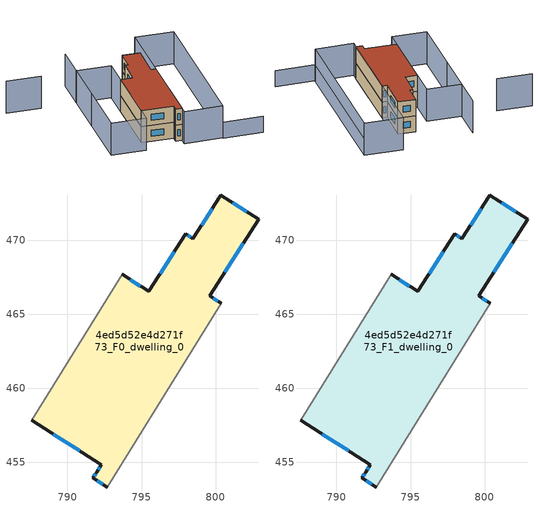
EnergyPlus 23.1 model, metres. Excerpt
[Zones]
4ed5d52e4d271f73_F0_dwelling_0
 floor ground (EU_floor_Construction): 802.91,471.41 799.59,466.24 800.36,465.74 792.68,453.34 791.72,453.96 791.96,454.34 792.29,454.84 787.59,457.86 793.69,467.69 795.48,466.54 797.96,470.42 798.46,470.1 800.35,473.05 z0
 wall outside (EU_wall_Construction): 800.36,465.74 799.59,466.24 802.91,471.41 800.35,473.05 798.46,470.1 797.96,470.42 795.48,466.54 793.69,467.69 / 787.59,457.86 792.29,454.84 791.96,454.34 791.72,453.96 792.68,453.34 z0:3
 wall adiabatic (EU_wall_Construction): 792.68,453.34 800.36,465.74 / 793.69,467.69 787.59,457.86 z0:3
 window (EU_Window_Construction): 800.62,467.85 801.87,469.8 / 800.12,465.89 799.83,466.08 / 792.02,453.77 792.38,453.53 / 791.89,454.22 791.79,454.08 / 792.19,454.69 792.06,454.5 / 789.05,456.92 790.82,455.78 / 794.92,466.9 794.24,467.33 / 797.19,469.21 796.25,467.75 / 798.3,470.2 798.12,470.32 / 799.76,472.13 799.05,471.02 / 802.11,471.92 801.14,472.54 z0.93:2.07
4ed5d52e4d271f73_F1_dwelling_0
 floor to 4ed5d52e4d271f73_F0_dwelling_0 (EU_floor_Construction): 802.9,471.41 799.59,466.24 800.36,465.74 792.68,453.34 791.72,453.96 791.96,454.34 792.29,454.84 787.59,457.86 793.69,467.69 795.48,466.54 797.96,470.42 798.46,470.1 800.35,473.05 z3
 wall outside (EU_wall_Construction): 800.36,465.74 799.59,466.24 802.91,471.41 800.35,473.05 798.46,470.1 797.96,470.42 795.48,466.54 793.69,467.69 / 787.59,457.86 792.29,454.84 791.96,454.34 791.72,453.96 792.68,453.34 z3:6
 wall adiabatic (EU_wall_Construction): 792.68,453.34 800.36,465.74 / 793.69,467.69 787.59,457.86 z3:6
 window (EU_Window_Construction): 800.62,467.85 801.87,469.8 / 800.12,465.89 799.83,466.08 / 792.02,453.77 792.38,453.53 / 791.89,454.22 791.79,454.08 / 792.19,454.69 792.06,454.5 / 789.05,456.92 790.82,455.78 / 794.92,466.9 794.24,467.33 / 797.19,469.21 796.25,467.75 / 798.3,470.2 798.12,470.32 / 799.76,472.13 799.05,471.02 / 802.11,471.92 801.14,472.54 z3.93:5.07
 roof outside (EU_roof_Construction): 792.68,453.34 800.36,465.74 799.59,466.24 802.91,471.41 800.35,473.05 798.46,470.1 797.96,470.42 795.48,466.54 793.69,467.69 787.59,457.86 792.29,454.84 791.96,454.34 791.72,453.96 z6
shading: 803.56,445.07 797.7,448.71 / 797.7,448.71 812.25,472.18 z0:3; 780.81,481.62 785.99,478.41 / 794.41,480.42 780.98,458.76 / 812.24,472.17 797.75,448.8 / 797.75,448.8 792.05,452.33 / 792.05,452.33 806.54,475.7 / 806.54,475.7 812.24,472.17 / 780.96,458.73 791.21,475.26 / 791.21,475.26 796.39,472.05 / 796.39,472.05 786.14,455.52 / 786.14,455.52 780.96,458.73 z0:6
[Building]
EU S2 Campaign: North Axis=0; Terrain=City; Solar Distribution=FullExterior
[Site:Location]
Montreal-Trudeau.Intl.AP: Latitude=45.4667; Longitude=-73.75; Time Zone=-5; Elevation=36
[SizingPeriod:WeatherFileDays]
AnnualSizingPeriod: Begin Month=1; Begin Day of Month=1; End Month=12; End Day of Month=31; Day of Week for Start Day=Monday; Use Weather File Daylight Saving Period=No; Use Weather File Rain and Snow Indicators=No
[MATERIAL]
EU_InternalMass_Material: Roughness=MediumRough; Thickness=0.1; Conductivity=1; Density=1800; Specific Heat=900; Thermal Absorptance=0.9; Solar Absorptance=0.7; Visible Absorptance=0.7
[MATERIAL:NOMASS] Roughness=MediumRough; Thermal Absorptance=0.9; Solar Absorptance=0.7; Visible Absorptance=0.7
Name | Thermal Resistance
EU_wall_NoMass; EU_floor_NoMass | 1.36485
EU_roof_NoMass | 2.55992
[WINDOWMATERIAL:SIMPLEGLAZINGSYSTEM]
EU_Window_SimpleGlazing: UFactor=3.92339; Solar Heat Gain Coefficient=0.8; Visible Transmittance=0.8
[CONSTRUCTION]
EU_wall_Construction: EU_wall_NoMass
EU_roof_Construction: EU_roof_NoMass
EU_floor_Construction: EU_floor_NoMass
EU_Window_Construction: EU_Window_SimpleGlazing
EU_InternalMass_Construction: EU_InternalMass_Material
[ZONE] Type=1; Multiplier=1; Ceiling Height=autocalculate; Floor Area=autocalculate; Part of Total Floor Area=Yes
Name | Volume
4ed5d52e4d271f73_F0_dwelling_0 | 323.78
4ed5d52e4d271f73_F1_dwelling_0 | 323.777
[INTERNALMASS] Construction=EU_InternalMass_Construction; Surface Area=107.926
Name | Zone or ZoneList
4ed5d52e4d271f73_F0_dwelling_0_EU_InternalMass | 4ed5d52e4d271f73_F0_dwelling_0
4ed5d52e4d271f73_F1_dwelling_0_EU_InternalMass | 4ed5d52e4d271f73_F1_dwelling_0
[OTHEREQUIPMENT] Fuel Type=Electricity; Design Level Calculation Method=Watts/Area; Power per Zone Floor Area=1; Fraction Latent=0; Fraction Radiant=0; Fraction Lost=0; Carbon Dioxide Generation Rate=0; EndUse Subcategory=EU_Step8_InternalGains
Name | Zone or ZoneList or Space or SpaceList | Schedule
EU_Step8_InternalGain_4ed5d52e4d271f73_F0_dwelling_0_f000 | 4ed5d52e4d271f73_F0_dwelling_0 | EU_Step8_GainSchedule_4ed5d52e4d271f73_F0_dwelling_0_f000
EU_Step8_InternalGain_4ed5d52e4d271f73_F1_dwelling_0_f000 | 4ed5d52e4d271f73_F1_dwelling_0 | EU_Step8_GainSchedule_4ed5d52e4d271f73_F1_dwelling_0_f000
[ZONEVENTILATION:DESIGNFLOWRATE] Schedule=EU_AlwaysOn; Design Flow Rate Calculation Method=AirChanges/Hour; Air Changes per Hour=0.860309; Ventilation Type=Natural; Fan Pressure Rise=0; Fan Total Efficiency=1; Constant Term Coefficient=1; Temperature Term Coefficient=0; Velocity Term Coefficient=0; Velocity Squared Term Coefficient=0; Minimum Indoor Temperature=-100; Maximum Indoor Temperature=100; Delta Temperature=-100; Minimum Outdoor Temperature=-100; Maximum Outdoor Temperature=100; Maximum Wind Speed=40
Name | Zone or ZoneList or Space or SpaceList
EU_ConstantAir_4ed5d52e4d271f73_F0_dwelling_0 | 4ed5d52e4d271f73_F0_dwelling_0
EU_ConstantAir_4ed5d52e4d271f73_F1_dwelling_0 | 4ed5d52e4d271f73_F1_dwelling_0
[HVACTEMPLATE:THERMOSTAT] Constant Heating Setpoint=20; Constant Cooling Setpoint=50
EU_HeatOnly_4ed5d52e4d271f73_F0_dwelling_0; EU_HeatOnly_4ed5d52e4d271f73_F1_dwelling_0
[HVACTEMPLATE:ZONE:IDEALLOADSAIRSYSTEM] System Availability Schedule=EU_AlwaysOn; Maximum Heating Supply Air Temperature=50; Minimum Cooling Supply Air Temperature=13; Maximum Heating Supply Air Humidity Ratio=0.0156; Minimum Cooling Supply Air Humidity Ratio=0.0077; Heating Limit=NoLimit; Cooling Limit=NoLimit; Heating Availability Schedule=EU_AlwaysOn; Cooling Availability Schedule=EU_CoolingOff; Dehumidification Control Type=ConstantSensibleHeatRatio; Cooling Sensible Heat Ratio=0.7; Dehumidification Setpoint=60; Humidification Control Type=None; Humidification Setpoint=30; Outdoor Air Method=None; Outdoor Air Flow Rate per Person=0.00944; Outdoor Air Flow Rate per Zone Floor Area=0; Outdoor Air Flow Rate per Zone=0; Demand Controlled Ventilation Type=None; Outdoor Air Economizer Type=NoEconomizer; Heat Recovery Type=None; Sensible Heat Recovery Effectiveness=0.7; Latent Heat Recovery Effectiveness=0.65
Name | Template Thermostat
4ed5d52e4d271f73_F0_dwelling_0 | EU_HeatOnly_4ed5d52e4d271f73_F0_dwelling_0
4ed5d52e4d271f73_F1_dwelling_0 | EU_HeatOnly_4ed5d52e4d271f73_F1_dwelling_0
[SIZING:ZONE] Zone Cooling Design Supply Air Temperature Input Method=SupplyAirTemperature; Zone Cooling Design Supply Air Temperature=13; Zone Heating Design Supply Air Temperature Input Method=SupplyAirTemperature; Zone Heating Design Supply Air Temperature=50; Zone Cooling Design Supply Air Humidity Ratio=0.008; Zone Heating Design Supply Air Humidity Ratio=0.008; Cooling Design Air Flow Method=DesignDay; Cooling Design Air Flow Rate=0; Cooling Minimum Air Flow per Zone Floor Area=0.000762; Cooling Minimum Air Flow=0; Cooling Minimum Air Flow Fraction=0.2; Heating Design Air Flow Method=DesignDay; Heating Design Air Flow Rate=0; Heating Maximum Air Flow per Zone Floor Area=0.002032; Heating Maximum Air Flow=0.141576; Heating Maximum Air Flow Fraction=0.3; Account for Dedicated Outdoor Air System=No; Dedicated Outdoor Air System Control Strategy=NeutralSupplyAir; Dedicated Outdoor Air Low Setpoint Temperature for Design=autosize; Dedicated Outdoor Air High Setpoint Temperature for Design=autosize; Zone Load Sizing Method=Sensible Load Only No Latent Load; Zone Latent Cooling Design Supply Air Humidity Ratio Input Method=HumidityRatioDifference; Zone Cooling Design Supply Air Humidity Ratio Difference=0.005; Zone Latent Heating Design Supply Air Humidity Ratio Input Method=HumidityRatioDifference; Zone Humidification Design Supply Air Humidity Ratio Difference=0.005
4ed5d52e4d271f73_F0_dwelling_0; 4ed5d52e4d271f73_F1_dwelling_0
[SCHEDULE:CONSTANT]
Name | Hourly Value
EU_AlwaysOn | 1
EU_CoolingOff | 0
[SCHEDULE:FILE] Column Number=1; Rows to Skip at Top=0; Number of Hours of Data=8760; Column Separator=Comma; Interpolate to Timestep=No; Minutes per Item=60; Adjust Schedule for Daylight Savings=Yes
Name | File
EU_Step8_GainSchedule_4ed5d52e4d271f73_F0_dwelling_0_f000 | ../../schedules/4ed5d52e4d271f73/4ed5d52e4d271f73_F0_dwelling_0_f000_gain.csv
EU_Step8_GainSchedule_4ed5d52e4d271f73_F1_dwelling_0_f000 | ../../schedules/4ed5d52e4d271f73/4ed5d52e4d271f73_F1_dwelling_0_f000_gain.csv
